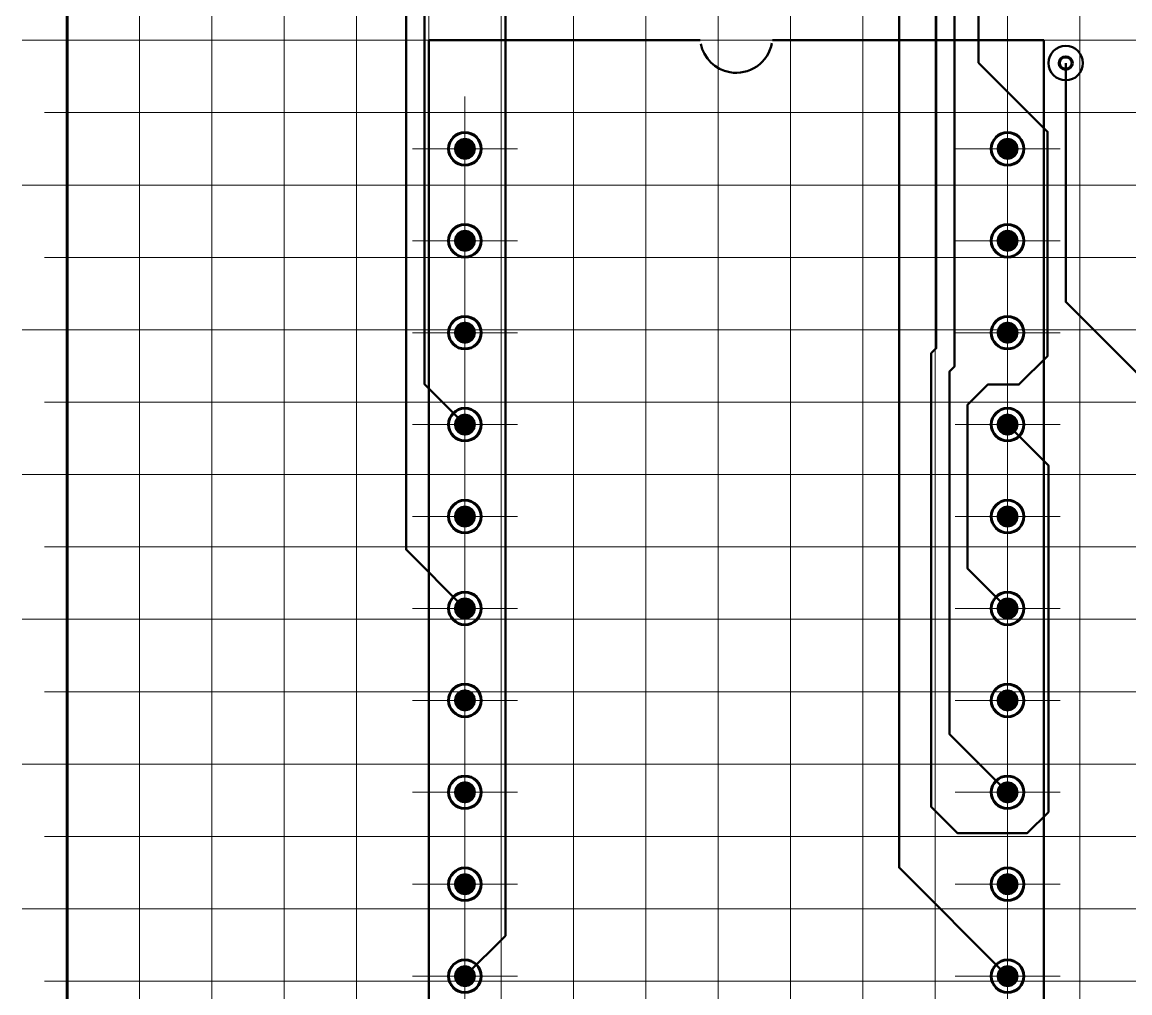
# Model space of a CAD drawing. Extents: x 260 to 1101, y 70 to 664.
# Drawn here: x 324.9 to 386.2, y 402.1 to 455.8 of the extents above; entities that cross this region are included whole.
import ezdxf

# ---------------------------------------------------------------- set-up
doc = ezdxf.new("R2010")
doc.units = 0
doc.header["$MEASUREMENT"] = 0
doc.layers.add('PDF _Геометрия', color=7, linetype='CONTINUOUS')
doc.layers.add('PDF _Сплошная заливка', color=7, linetype='CONTINUOUS')

msp = doc.modelspace()

# ---------------------------------------------------------------- hatches: boundary and pattern name
at = {"layer": 'PDF _Сплошная заливка', "transparency": 33554559}
for points in [[(349.405, 448.786), (348.793, 448.786), (348.84, 449.02), (348.973, 449.219), (349.171, 449.351), (349.405, 449.398)], [(379.394, 448.786), (378.783, 448.786), (378.829, 449.02), (378.962, 449.219), (379.16, 449.351), (379.394, 449.398)], [(349.405, 448.786), (349.405, 448.175), (349.171, 448.221), (348.973, 448.354), (348.84, 448.552), (348.793, 448.786)], [(379.394, 448.786), (379.394, 448.175), (379.16, 448.221), (378.962, 448.354), (378.829, 448.552), (378.783, 448.786)], [(349.405, 443.706), (348.793, 443.706), (348.84, 443.94), (348.973, 444.139), (349.171, 444.271), (349.405, 444.318)], [(379.394, 443.706), (378.783, 443.706), (378.829, 443.94), (378.962, 444.139), (379.16, 444.271), (379.394, 444.318)], [(349.405, 443.706), (349.405, 443.095), (349.171, 443.141), (348.973, 443.274), (348.84, 443.472), (348.793, 443.706)], [(379.394, 443.706), (379.394, 443.095), (379.16, 443.141), (378.962, 443.274), (378.829, 443.472), (378.783, 443.706)], [(349.405, 438.626), (348.793, 438.626), (348.84, 438.86), (348.973, 439.059), (349.171, 439.191), (349.405, 439.238)], [(379.394, 438.626), (378.783, 438.626), (378.829, 438.86), (378.962, 439.059), (379.16, 439.191), (379.394, 439.238)], [(349.405, 438.626), (349.405, 438.015), (349.171, 438.061), (348.973, 438.194), (348.84, 438.392), (348.793, 438.626)], [(379.394, 438.626), (379.394, 438.015), (379.16, 438.061), (378.962, 438.194), (378.829, 438.392), (378.783, 438.626)], [(349.405, 433.546), (348.793, 433.546), (348.84, 433.78), (348.973, 433.979), (349.171, 434.111), (349.405, 434.158)], [(379.394, 433.546), (378.783, 433.546), (378.829, 433.78), (378.962, 433.979), (379.16, 434.111), (379.394, 434.158)], [(349.405, 433.546), (349.405, 432.935), (349.171, 432.981), (348.973, 433.114), (348.84, 433.312), (348.793, 433.546)], [(379.394, 433.546), (379.394, 432.935), (379.16, 432.981), (378.962, 433.114), (378.829, 433.312), (378.783, 433.546)], [(349.405, 428.466), (348.793, 428.466), (348.84, 428.7), (348.973, 428.899), (349.171, 429.031), (349.405, 429.078)], [(379.394, 428.466), (378.783, 428.466), (378.829, 428.7), (378.962, 428.899), (379.16, 429.031), (379.394, 429.078)], [(349.405, 428.466), (349.405, 427.855), (349.171, 427.901), (348.973, 428.034), (348.84, 428.232), (348.793, 428.466)], [(379.394, 428.466), (379.394, 427.855), (379.16, 427.901), (378.962, 428.034), (378.829, 428.232), (378.783, 428.466)], [(349.405, 423.386), (348.793, 423.386), (348.84, 423.62), (348.973, 423.819), (349.171, 423.951), (349.405, 423.998)], [(379.394, 423.386), (378.783, 423.386), (378.829, 423.62), (378.962, 423.819), (379.16, 423.951), (379.394, 423.998)], [(349.405, 423.386), (349.405, 422.775), (349.171, 422.821), (348.973, 422.954), (348.84, 423.152), (348.793, 423.386)], [(379.394, 423.386), (379.394, 422.775), (379.16, 422.821), (378.962, 422.954), (378.829, 423.152), (378.783, 423.386)], [(349.405, 418.306), (348.793, 418.306), (348.84, 418.54), (348.973, 418.739), (349.171, 418.871), (349.405, 418.918)], [(379.394, 418.306), (378.783, 418.306), (378.829, 418.54), (378.962, 418.739), (379.16, 418.871), (379.394, 418.918)], [(349.405, 418.306), (349.405, 417.695), (349.171, 417.741), (348.973, 417.874), (348.84, 418.072), (348.793, 418.306)], [(379.394, 418.306), (379.394, 417.695), (379.16, 417.741), (378.962, 417.874), (378.829, 418.072), (378.783, 418.306)], [(349.405, 413.226), (348.793, 413.226), (348.84, 413.46), (348.973, 413.659), (349.171, 413.791), (349.405, 413.838)], [(379.394, 413.226), (378.783, 413.226), (378.829, 413.46), (378.962, 413.659), (379.16, 413.791), (379.394, 413.838)], [(349.405, 413.226), (349.405, 412.615), (349.171, 412.661), (348.973, 412.794), (348.84, 412.992), (348.793, 413.226)], [(379.394, 413.226), (379.394, 412.615), (379.16, 412.661), (378.962, 412.794), (378.829, 412.992), (378.783, 413.226)], [(349.405, 408.146), (348.793, 408.146), (348.84, 408.38), (348.973, 408.579), (349.171, 408.711), (349.405, 408.758)], [(379.394, 408.146), (378.783, 408.146), (378.829, 408.38), (378.962, 408.579), (379.16, 408.711), (379.394, 408.758)], [(349.405, 408.146), (349.405, 407.535), (349.171, 407.581), (348.973, 407.714), (348.84, 407.912), (348.793, 408.146)], [(379.394, 408.146), (379.394, 407.535), (379.16, 407.581), (378.962, 407.714), (378.829, 407.912), (378.783, 408.146)], [(349.405, 403.066), (348.793, 403.066), (348.84, 403.3), (348.973, 403.499), (349.171, 403.631), (349.405, 403.678)], [(379.394, 403.066), (378.783, 403.066), (378.829, 403.3), (378.962, 403.499), (379.16, 403.631), (379.394, 403.678)], [(349.405, 403.066), (349.405, 402.455), (349.171, 402.501), (348.973, 402.634), (348.84, 402.832), (348.793, 403.066)], [(379.394, 403.066), (379.394, 402.455), (379.16, 402.501), (378.962, 402.634), (378.829, 402.832), (378.783, 403.066)]]:
    msp.add_hatch(color=256, dxfattribs=at).paths.add_polyline_path(points)
at = {"layer": 'PDF _Сплошная заливка', "true_color": 0xffffff, "transparency": 33554559}
for points in [[(349.405, 449.398), (349.639, 449.351), (349.837, 449.219), (349.97, 449.02), (350.016, 448.786), (349.405, 448.786)], [(379.394, 449.398), (379.629, 449.351), (379.827, 449.219), (379.959, 449.02), (380.006, 448.786), (379.394, 448.786)], [(350.016, 448.786), (349.97, 448.552), (349.837, 448.354), (349.639, 448.221), (349.405, 448.175), (349.405, 448.786)], [(380.006, 448.786), (379.959, 448.552), (379.827, 448.354), (379.629, 448.221), (379.394, 448.175), (379.394, 448.786)], [(349.405, 444.318), (349.639, 444.271), (349.837, 444.139), (349.97, 443.94), (350.016, 443.706), (349.405, 443.706)], [(379.394, 444.318), (379.629, 444.271), (379.827, 444.139), (379.959, 443.94), (380.006, 443.706), (379.394, 443.706)], [(350.016, 443.706), (349.97, 443.472), (349.837, 443.274), (349.639, 443.141), (349.405, 443.095), (349.405, 443.706)], [(380.006, 443.706), (379.959, 443.472), (379.827, 443.274), (379.629, 443.141), (379.394, 443.095), (379.394, 443.706)], [(349.405, 439.238), (349.639, 439.191), (349.837, 439.059), (349.97, 438.86), (350.016, 438.626), (349.405, 438.626)], [(379.394, 439.238), (379.629, 439.191), (379.827, 439.059), (379.959, 438.86), (380.006, 438.626), (379.394, 438.626)], [(350.016, 438.626), (349.97, 438.392), (349.837, 438.194), (349.639, 438.061), (349.405, 438.015), (349.405, 438.626)], [(380.006, 438.626), (379.959, 438.392), (379.827, 438.194), (379.629, 438.061), (379.394, 438.015), (379.394, 438.626)], [(349.405, 434.158), (349.639, 434.111), (349.837, 433.979), (349.97, 433.78), (350.016, 433.546), (349.405, 433.546)], [(379.394, 434.158), (379.629, 434.111), (379.827, 433.979), (379.959, 433.78), (380.006, 433.546), (379.394, 433.546)], [(350.016, 433.546), (349.97, 433.312), (349.837, 433.114), (349.639, 432.981), (349.405, 432.935), (349.405, 433.546)], [(380.006, 433.546), (379.959, 433.312), (379.827, 433.114), (379.629, 432.981), (379.394, 432.935), (379.394, 433.546)], [(349.405, 429.078), (349.639, 429.031), (349.837, 428.899), (349.97, 428.7), (350.016, 428.466), (349.405, 428.466)], [(379.394, 429.078), (379.629, 429.031), (379.827, 428.899), (379.959, 428.7), (380.006, 428.466), (379.394, 428.466)], [(350.016, 428.466), (349.97, 428.232), (349.837, 428.034), (349.639, 427.901), (349.405, 427.855), (349.405, 428.466)], [(380.006, 428.466), (379.959, 428.232), (379.827, 428.034), (379.629, 427.901), (379.394, 427.855), (379.394, 428.466)], [(349.405, 423.998), (349.639, 423.951), (349.837, 423.819), (349.97, 423.62), (350.016, 423.386), (349.405, 423.386)], [(379.394, 423.998), (379.629, 423.951), (379.827, 423.819), (379.959, 423.62), (380.006, 423.386), (379.394, 423.386)], [(350.016, 423.386), (349.97, 423.152), (349.837, 422.954), (349.639, 422.821), (349.405, 422.775), (349.405, 423.386)], [(380.006, 423.386), (379.959, 423.152), (379.827, 422.954), (379.629, 422.821), (379.394, 422.775), (379.394, 423.386)], [(349.405, 418.918), (349.639, 418.871), (349.837, 418.739), (349.97, 418.54), (350.016, 418.306), (349.405, 418.306)], [(379.394, 418.918), (379.629, 418.871), (379.827, 418.739), (379.959, 418.54), (380.006, 418.306), (379.394, 418.306)], [(350.016, 418.306), (349.97, 418.072), (349.837, 417.874), (349.639, 417.741), (349.405, 417.695), (349.405, 418.306)], [(380.006, 418.306), (379.959, 418.072), (379.827, 417.874), (379.629, 417.741), (379.394, 417.695), (379.394, 418.306)], [(349.405, 413.838), (349.639, 413.791), (349.837, 413.659), (349.97, 413.46), (350.016, 413.226), (349.405, 413.226)], [(379.394, 413.838), (379.629, 413.791), (379.827, 413.659), (379.959, 413.46), (380.006, 413.226), (379.394, 413.226)], [(350.016, 413.226), (349.97, 412.992), (349.837, 412.794), (349.639, 412.661), (349.405, 412.615), (349.405, 413.226)], [(380.006, 413.226), (379.959, 412.992), (379.827, 412.794), (379.629, 412.661), (379.394, 412.615), (379.394, 413.226)], [(349.405, 408.758), (349.639, 408.711), (349.837, 408.579), (349.97, 408.38), (350.016, 408.146), (349.405, 408.146)], [(379.394, 408.758), (379.629, 408.711), (379.827, 408.579), (379.959, 408.38), (380.006, 408.146), (379.394, 408.146)], [(350.016, 408.146), (349.97, 407.912), (349.837, 407.714), (349.639, 407.581), (349.405, 407.535), (349.405, 408.146)], [(380.006, 408.146), (379.959, 407.912), (379.827, 407.714), (379.629, 407.581), (379.394, 407.535), (379.394, 408.146)], [(349.405, 403.678), (349.639, 403.631), (349.837, 403.499), (349.97, 403.3), (350.016, 403.066), (349.405, 403.066)], [(379.394, 403.678), (379.629, 403.631), (379.827, 403.499), (379.959, 403.3), (380.006, 403.066), (379.394, 403.066)], [(350.016, 403.066), (349.97, 402.832), (349.837, 402.634), (349.639, 402.501), (349.405, 402.455), (349.405, 403.066)], [(380.006, 403.066), (379.959, 402.832), (379.827, 402.634), (379.629, 402.501), (379.394, 402.455), (379.394, 403.066)]]:
    msp.add_hatch(color=7, dxfattribs=at).paths.add_polyline_path(points)

# ---------------------------------------------------------------- linework, layer by layer
at = {"layer": 'PDF _Геометрия', "lineweight": 18}
for points in [[(324.934, 382.786), (327.413, 382.786), (647.301, 382.786), (647.301, 592.786), (327.413, 592.786), (327.413, 382.786), (326.173, 382.786)], [(331.411, 381.546), (331.411, 382.786), (331.411, 592.786)], [(335.41, 380.306), (335.41, 382.786), (335.41, 592.786)], [(339.409, 381.546), (339.409, 382.786), (339.409, 592.786)], [(343.407, 380.306), (343.407, 382.786), (343.407, 592.786)], [(347.406, 381.546), (347.406, 382.786), (347.406, 592.786)], [(351.404, 380.306), (351.404, 382.786), (351.404, 592.786)], [(355.403, 381.546), (355.403, 382.786), (355.403, 592.786)], [(359.401, 380.306), (359.401, 382.786), (359.401, 592.786)], [(363.4, 381.546), (363.4, 382.786), (363.4, 592.786)], [(367.399, 380.306), (367.399, 382.786), (367.399, 592.786)], [(371.397, 381.546), (371.397, 382.786), (371.397, 592.786)], [(375.396, 380.306), (375.396, 382.786), (375.396, 592.786)], [(379.394, 381.546), (379.394, 382.786), (379.394, 592.786)], [(383.393, 380.306), (383.393, 382.786), (383.393, 592.786)], [(324.934, 454.786), (327.413, 454.786), (647.301, 454.786)], [(326.173, 454.786), (327.413, 454.786)], [(349.405, 445.886), (349.405, 451.686)], [(349.405, 446.186), (349.405, 451.386)], [(379.394, 445.886), (379.394, 451.686)], [(379.394, 446.186), (379.394, 451.386)], [(326.173, 450.786), (327.413, 450.786), (647.301, 450.786)], [(346.506, 448.786), (352.304, 448.786)], [(346.806, 448.786), (352.004, 448.786)], [(376.495, 448.786), (382.293, 448.786)], [(376.795, 448.786), (381.994, 448.786)], [(324.934, 446.786), (327.413, 446.786), (647.301, 446.786)], [(326.173, 446.786), (327.413, 446.786)], [(349.405, 440.806), (349.405, 446.606)], [(349.405, 441.106), (349.405, 446.306)], [(379.394, 440.806), (379.394, 446.606)], [(379.394, 441.106), (379.394, 446.306)], [(346.506, 443.706), (352.304, 443.706)], [(346.806, 443.706), (352.004, 443.706)], [(376.495, 443.706), (382.293, 443.706)], [(376.795, 443.706), (381.994, 443.706)], [(326.173, 442.786), (327.413, 442.786), (647.301, 442.786)], [(349.405, 435.726), (349.405, 441.526)], [(379.394, 435.726), (379.394, 441.526)], [(349.405, 436.026), (349.405, 441.226)], [(379.394, 436.026), (379.394, 441.226)], [(324.934, 438.786), (327.413, 438.786), (647.301, 438.786)], [(326.173, 438.786), (327.413, 438.786)], [(346.506, 438.626), (352.304, 438.626)], [(346.806, 438.626), (352.004, 438.626)], [(376.495, 438.626), (382.293, 438.626)], [(376.795, 438.626), (381.994, 438.626)], [(349.405, 430.646), (349.405, 436.446)], [(349.405, 430.946), (349.405, 436.146)], [(379.394, 430.646), (379.394, 436.446)], [(379.394, 430.946), (379.394, 436.146)], [(326.173, 434.786), (327.413, 434.786), (647.301, 434.786)], [(346.506, 433.546), (352.304, 433.546)], [(346.806, 433.546), (352.004, 433.546)], [(376.495, 433.546), (382.293, 433.546)], [(376.795, 433.546), (381.994, 433.546)], [(349.405, 425.566), (349.405, 431.366)], [(349.405, 425.866), (349.405, 431.066)], [(379.394, 425.566), (379.394, 431.366)], [(379.394, 425.866), (379.394, 431.066)], [(324.934, 430.786), (327.413, 430.786), (647.301, 430.786)], [(326.173, 430.786), (327.413, 430.786)], [(346.506, 428.466), (352.304, 428.466)], [(346.806, 428.466), (352.004, 428.466)], [(376.495, 428.466), (382.293, 428.466)], [(376.795, 428.466), (381.994, 428.466)], [(326.173, 426.786), (327.413, 426.786), (647.301, 426.786)], [(349.405, 420.486), (349.405, 426.286)], [(379.394, 420.486), (379.394, 426.286)], [(349.405, 420.786), (349.405, 425.986)], [(379.394, 420.786), (379.394, 425.986)], [(346.506, 423.386), (352.304, 423.386)], [(346.806, 423.386), (352.004, 423.386)], [(376.495, 423.386), (382.293, 423.386)], [(376.795, 423.386), (381.994, 423.386)], [(324.934, 422.786), (327.413, 422.786), (647.301, 422.786)], [(326.173, 422.786), (327.413, 422.786)], [(349.405, 415.406), (349.405, 421.206)], [(379.394, 415.406), (379.394, 421.206)], [(349.405, 415.706), (349.405, 420.906)], [(379.394, 415.706), (379.394, 420.906)], [(326.173, 418.786), (327.413, 418.786), (647.301, 418.786)], [(346.506, 418.306), (352.304, 418.306)], [(346.806, 418.306), (352.004, 418.306)], [(376.495, 418.306), (382.293, 418.306)], [(376.795, 418.306), (381.994, 418.306)], [(349.405, 410.326), (349.405, 416.126)], [(349.405, 410.626), (349.405, 415.826)], [(379.394, 410.326), (379.394, 416.126)], [(379.394, 410.626), (379.394, 415.826)], [(324.934, 414.786), (327.413, 414.786), (647.301, 414.786)], [(326.173, 414.786), (327.413, 414.786)], [(346.506, 413.226), (352.304, 413.226)], [(346.806, 413.226), (352.004, 413.226)], [(376.495, 413.226), (382.293, 413.226)], [(376.795, 413.226), (381.994, 413.226)], [(326.173, 410.786), (327.413, 410.786), (647.301, 410.786)], [(349.405, 405.246), (349.405, 411.046)], [(379.394, 405.246), (379.394, 411.046)], [(349.405, 405.546), (349.405, 410.746)], [(379.394, 405.546), (379.394, 410.746)], [(346.506, 408.146), (352.304, 408.146)], [(346.806, 408.146), (352.004, 408.146)], [(376.495, 408.146), (382.293, 408.146)], [(376.795, 408.146), (381.994, 408.146)], [(324.934, 406.786), (327.413, 406.786), (647.301, 406.786)], [(326.173, 406.786), (327.413, 406.786)], [(349.405, 400.166), (349.405, 405.966)], [(379.394, 400.166), (379.394, 405.966)], [(349.405, 400.466), (349.405, 405.666)], [(379.394, 400.466), (379.394, 405.666)], [(346.506, 403.066), (352.304, 403.066)], [(346.806, 403.066), (352.004, 403.066)], [(376.495, 403.066), (382.293, 403.066)], [(376.795, 403.066), (381.994, 403.066)], [(326.173, 402.786), (327.413, 402.786), (647.301, 402.786)]]:
    msp.add_lwpolyline(points, dxfattribs=at)
at = {"layer": 'PDF _Геометрия', "lineweight": 60}
for points in [[(327.413, 592.786), (327.413, 382.786), (647.301, 382.786), (647.301, 592.786)], [(647.301, 592.786), (327.413, 592.786), (327.413, 382.786), (327.413, 592.786)], [(647.301, 382.786), (327.413, 382.786), (327.413, 592.786), (647.301, 592.786)]]:
    msp.add_lwpolyline(points, close=True, dxfattribs=at)
at = {"layer": 'PDF _Геометрия', "lineweight": 50}
msp.add_lwpolyline([(647.301, 382.786), (647.301, 586.786), (647.301, 592.786), (327.413, 592.786), (327.413, 382.786), (337.409, 382.786)], close=True, dxfattribs=at)
for points in [[(349.405, 423.386), (346.154, 426.639), (346.154, 480.21), (347.431, 481.488), (350.876, 481.488), (351.462, 482.074), (351.462, 496.728), (349.405, 498.786)], [(379.394, 413.226), (376.179, 416.442), (376.179, 436.48), (376.462, 436.762), (376.462, 474.182), (374.236, 476.408), (372.093, 476.408), (371.339, 477.162), (371.339, 496.728), (373.397, 498.786)], [(379.394, 423.386), (377.187, 425.594), (377.187, 434.648), (378.299, 435.76), (380.025, 435.76), (381.602, 437.337), (381.602, 449.73), (377.791, 453.542), (377.791, 474.368), (376.425, 475.735), (376.425, 490.677), (373.397, 493.706)], [(349.405, 403.066), (351.638, 405.3), (351.638, 471.152), (349.405, 473.386)], [(379.394, 433.546), (381.65, 431.289), (381.65, 412.138), (380.482, 410.97), (376.622, 410.97), (375.172, 412.421), (375.172, 437.488), (375.454, 437.77), (375.454, 471.328), (373.397, 473.386)], [(349.405, 433.546), (347.169, 435.783), (347.169, 466.07), (349.405, 468.306)], [(379.394, 403.066), (373.397, 409.066), (373.397, 468.306)], [(366.399, 454.786), (381.394, 454.786), (381.394, 386.786), (347.406, 386.786), (347.406, 454.786), (349.405, 454.786), (362.4, 454.786)], [(389.391, 433.546), (382.609, 440.33), (382.609, 453.522)]]:
    msp.add_lwpolyline(points, dxfattribs=at)
msp.add_lwpolyline([(362.439, 454.594, 0.307595), (364.042, 453.019, 0.414248), (366.367, 454.629)], format="xyb", dxfattribs=at)
msp.add_circle((382.609, 453.522), 0.95, dxfattribs=at)
at = {"layer": 'PDF _Геометрия', "color": 7, "lineweight": 70, "true_color": 0xffffff}
msp.add_circle((382.609, 453.522), 0.35, dxfattribs=at)
at = {"layer": 'PDF _Геометрия', "lineweight": 60}
for centre in [(349.405, 448.786), (349.405, 448.786), (379.394, 448.786), (379.394, 448.786), (349.405, 443.706), (349.405, 443.706), (379.394, 443.706), (379.394, 443.706), (349.405, 438.626), (349.405, 438.626), (379.394, 438.626), (379.394, 438.626), (349.405, 433.546), (349.405, 433.546), (379.394, 433.546), (379.394, 433.546), (349.405, 428.466), (349.405, 428.466), (379.394, 428.466), (379.394, 428.466), (349.405, 423.386), (349.405, 423.386), (379.394, 423.386), (379.394, 423.386), (349.405, 418.306), (349.405, 418.306), (379.394, 418.306), (379.394, 418.306), (349.405, 413.226), (349.405, 413.226), (379.394, 413.226), (379.394, 413.226), (349.405, 408.146), (349.405, 408.146), (379.394, 408.146), (379.394, 408.146), (349.405, 403.066), (349.405, 403.066), (379.394, 403.066), (379.394, 403.066)]:
    msp.add_circle(centre, 0.9, dxfattribs=at)

doc.saveas('drawing.dxf')
